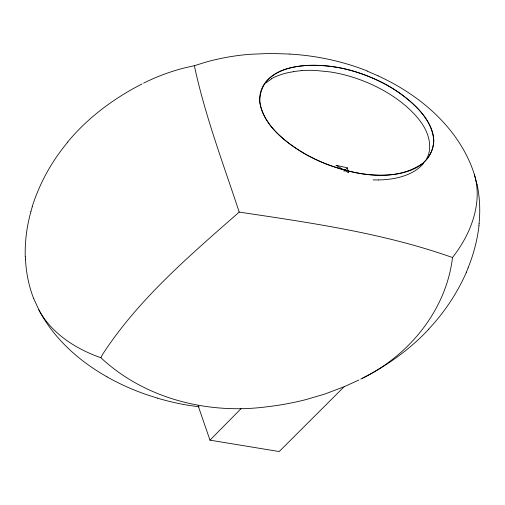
<?xml version="1.0" encoding="UTF-8"?>
<svg xmlns="http://www.w3.org/2000/svg" width="505" height="505" viewBox="0 0 505 505"><rect width="100%" height="100%" fill="white"/><g stroke="black" fill="none" stroke-linecap="round" stroke-linejoin="round"><path stroke-width="0.76" d="M479.138 223.456L478.904 225.748M474.454 174.749C481.53 198.446 474.062 224.056 461.513 244.553A132.121 125.082 -46 0 1 453.913 255.7L452.493 257.544C446.269 310.102 409.101 355.432 362.281 378.327M30.868 211.557L32.251 206.804M468.141 267.877L466.349 272.189M198.124 405.704L209.979 440.164L279.183 451.546L344.151 386.735L324.879 394.014L305.853 399.625A297.723 294.043 -59 0 1 267.132 406.771C208.249 414.637 144.777 398.836 100.867 357.704L101.795 355.855A80.415 73.345 -9 0 1 102.603 354.371C138.641 298.897 189.937 255.41 239.212 212.081C311.023 222.875 383.806 233.114 452.493 257.544M67.632 142.038C87.87 117.596 113.89 98.349 142.038 83.931M423.449 163.506C416 172.3 404.612 176.554 393.559 178.568A102.054 95.862 -63.5 0 1 378.441 179.938M428.77 329.197C410.262 349.05 387.872 365.058 363.827 377.525M344 171.277L347.307 167.837L336.002 165.261M209.979 440.164L241.036 408.69M423.196 162.951C455.737 131.849 405.042 92.39 377.715 80.421C355.842 70.069 331.545 64.198 307.28 65.416C292.193 66.389 275.566 70.157 265.491 82.372A27.838 27.043 -66.3 0 0 263.326 85.528C253.018 103.405 266.577 123.637 279.833 135.649C293.235 148.11 309.376 157.339 326.331 164.037C356.435 175.159 394.115 182.873 422.527 163.494M265.908 82.889L271.665 78.831M360.728 379.11L362.786 378.075M358.935 380L344.151 386.729M143.553 83.155A197.171 188.428 -17.9 0 1 183.801 68.093L194.564 65.625L207.031 61.787A221.613 209.973 -22.6 0 1 250.007 54.294L270.005 53.454L289.87 54.035M293.19 71.59L301.782 70.593M378.441 179.963L373.1 179.906M199.166 406.847L187.071 405.086A254.773 250.411 -31.9 0 1 157.377 398.117M157.377 398.123L146.589 394.639A244.149 239.578 -26.8 0 1 107.035 376.894M100.867 357.704L98.576 356.896A147.555 141.962 2 0 1 85.56 351.436C66.856 342.504 49.465 329.121 39.321 310.72M367.204 71.136L378.15 75.845M336.16 165.356L348.595 172.767L347.307 167.837M107.054 376.863C79.058 360.987 53.839 338.64 38.828 309.805M39.238 310.594L33.759 298.613M239.212 212.081C223.488 164.403 205.579 117.135 194.842 67.992A33.109 32.352 87.2 0 1 194.595 66.117L194.564 65.625M474.441 174.698C464.682 143.553 442.721 117.501 416.694 98.406A234.238 220.559 -23.7 0 0 378.131 75.895M474.346 174.395L477.042 184.577M25.433 259.198L25.326 256.805M271.564 78.629A64.312 62.279 -54.3 0 1 293.216 71.798M301.782 70.58A118.246 113.587 -41.1 0 1 316.073 70.485L330.459 71.969A158.21 150.888 -33.6 0 1 352.604 77.177C370.152 82.687 386.868 91.083 401.437 102.351C416 114.042 431.901 130.599 429.401 150.799A24.972 23.299 -53.2 0 1 426.826 158.463M289.864 54.098A250.025 234.579 -21.9 0 1 367.274 70.959M466.418 272.214A196.698 188.952 -35.2 0 1 428.676 329.121M478.986 225.748A162.509 154.404 -37.5 0 1 468.072 267.858M477.124 184.552A135.308 127.544 -40 0 1 479.062 223.45M32.162 206.779A195.037 186.111 -15.2 0 1 67.752 142.139M25.237 256.799A163.677 156.638 -8.7 0 1 30.95 211.582M33.671 298.638A137.461 131.243 -3.2 0 1 25.515 259.198M433.776 140.693C431.245 177.785 381.692 178.145 354.838 172.476C337.441 168.923 320.587 162.679 305.115 153.962C285.325 142.132 263.477 125.833 259.734 101.505C260.41 59.861 319.147 62.393 346.777 69.374C365.431 73.97 383.282 81.879 399.127 92.75C415.192 104.264 432.185 119.754 433.776 140.693"/></g></svg>
